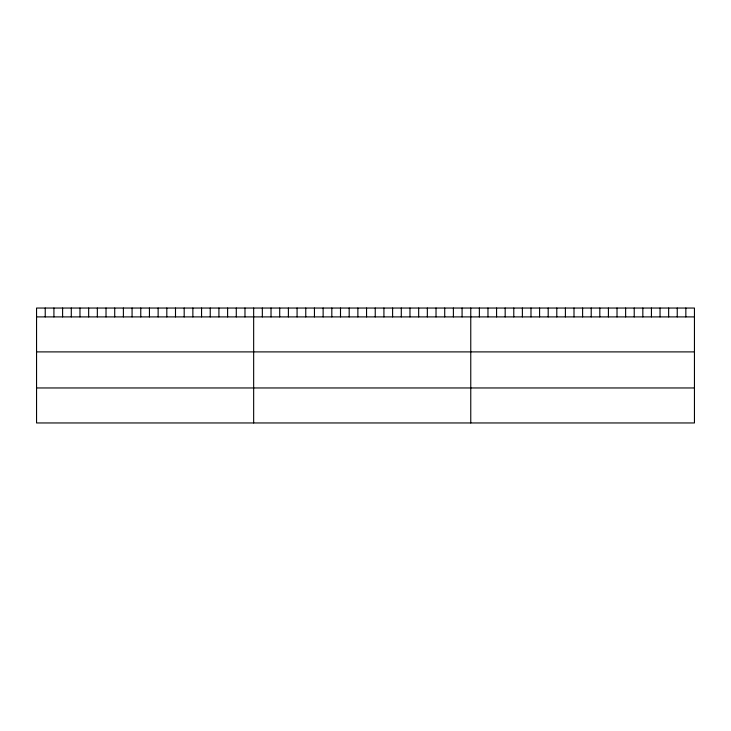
<?xml version="1.0" encoding="UTF-8"?>
<svg xmlns="http://www.w3.org/2000/svg" width="731" height="731" viewBox="0 0 731 731"><rect width="100%" height="100%" fill="white"/><g stroke="black" fill="none" stroke-linecap="round" stroke-linejoin="round"><path stroke-width="1.1" d="M694.45 316.898L694.45 422.957L36.55 422.957L36.55 308.043L694.45 308.043L694.45 316.898L36.55 316.898M36.55 351.894L694.45 351.894M36.55 387.96L694.45 387.96M685.842 308.043L685.842 316.898M677.244 308.043L677.244 316.898M668.637 308.043L668.637 316.898M660.038 308.043L660.038 316.898M651.431 308.043L651.431 316.898M642.832 308.043L642.832 316.898M634.225 308.043L634.225 316.898M625.626 308.043L625.626 316.898M617.019 308.043L617.019 316.898M608.42 308.043L608.42 316.898M599.813 308.043L599.813 316.898M591.215 308.043L591.215 316.898M582.607 308.043L582.607 316.898M573.999 308.043L573.999 316.898M565.401 308.043L565.401 316.898M556.794 308.043L556.794 316.898M548.195 308.043L548.195 316.898M539.588 308.043L539.588 316.898M530.989 308.043L530.989 316.898M522.382 308.043L522.382 316.898M513.783 308.043L513.783 316.898M505.176 308.043L505.176 316.898M496.577 308.043L496.577 316.898M487.97 308.043L487.97 316.898M479.372 308.043L479.372 316.898M470.764 308.043L470.764 422.957M462.083 308.043L462.083 316.898M453.394 308.043L453.394 316.898M444.713 308.043L444.713 316.898M436.023 308.043L436.023 316.898M427.343 308.043L427.343 316.898M418.662 308.043L418.662 316.898M409.972 308.043L409.972 316.898M401.292 308.043L401.292 316.898M392.602 308.043L392.602 316.898M383.921 308.043L383.921 316.898M375.241 308.043L375.241 316.898M366.551 308.043L366.551 316.898M357.87 308.043L357.87 316.898M349.18 308.043L349.18 316.898M340.5 308.043L340.5 316.898M331.819 308.043L331.819 316.898M323.129 308.043L323.129 316.898M314.449 308.043L314.449 316.898M305.759 308.043L305.759 316.898M297.078 308.043L297.078 316.898M288.398 308.043L288.398 316.898M279.708 308.043L279.708 316.898M271.027 308.043L271.027 316.898M262.338 308.043L262.338 316.898M253.657 308.043L253.657 422.957M244.976 308.043L244.976 316.898M236.287 308.043L236.287 316.898M227.606 308.043L227.606 316.898M218.916 308.043L218.916 316.898M210.236 308.043L210.236 316.898M201.555 308.043L201.555 316.898M192.865 308.043L192.865 316.898M184.185 308.043L184.185 316.898M175.495 308.043L175.495 316.898M166.814 308.043L166.814 316.898M158.134 308.043L158.134 316.898M149.444 308.043L149.444 316.898M140.763 308.043L140.763 316.898M132.073 308.043L132.073 316.898M123.393 308.043L123.393 316.898M114.712 308.043L114.712 316.898M106.022 308.043L106.022 316.898M97.342 308.043L97.342 316.898M88.652 308.043L88.652 316.898M79.971 308.043L79.971 316.898M71.291 308.043L71.291 316.898M62.601 308.043L62.601 316.898M53.92 308.043L53.92 316.898M45.231 308.043L45.231 316.898"/></g></svg>
